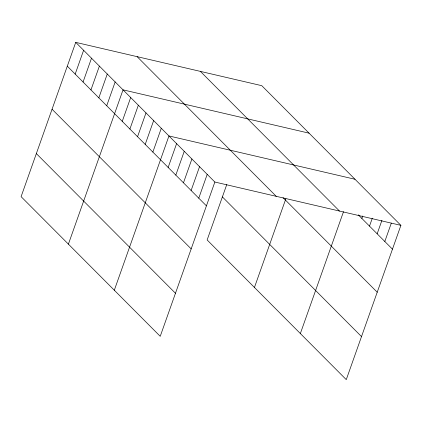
<?xml version="1.0" encoding="UTF-8"?>
<svg xmlns="http://www.w3.org/2000/svg" width="422" height="422" viewBox="0 0 422 422"><rect width="100%" height="100%" fill="white"/><g stroke="black" fill="none" stroke-linecap="round" stroke-linejoin="round"><path stroke-width="0.63" d="M75.733 42.364L21.1 196.647L160.223 336.318L214.856 182.035L75.733 42.364L261.777 85.682L400.9 225.353L346.267 379.636L207.144 239.965L226.751 184.593M75.185 74.093L83.619 50.276M83.071 82.01L91.5 58.194M90.952 89.923L99.386 66.106M98.838 97.841L107.267 74.019M106.719 105.753L115.153 81.937M68.401 244.138L123.034 89.849L309.078 133.173M122.253 121.351L130.688 97.535M129.907 129.032L138.342 105.215M137.556 136.712L145.991 112.896M145.21 144.393L153.645 120.576M152.859 152.078L161.294 128.262M114.309 290.225L168.948 135.942L354.992 179.26M168.162 167.439L176.596 143.622M175.816 175.125L184.25 151.303M183.47 182.805L191.899 158.988M191.119 190.486L199.553 166.669M198.773 198.166L207.207 174.349M254.445 287.456L285.836 198.809M300.353 333.549L343.508 211.691M361.86 218.443L362.725 216.001M369.508 226.123L372.32 218.185M377.162 233.804L381.921 220.368M384.817 241.489L391.299 223.169M214.856 182.035L400.9 225.353M358.257 214.83L392.465 249.17M200.387 71.387L339.504 211.058M283.083 197.712L377.221 292.224M137.129 56.659L276.252 196.33M222.389 196.916L361.512 336.582M67.298 66.18L206.421 205.852M52.054 109.235L191.177 248.906M36.345 153.592L175.468 293.264"/></g></svg>
